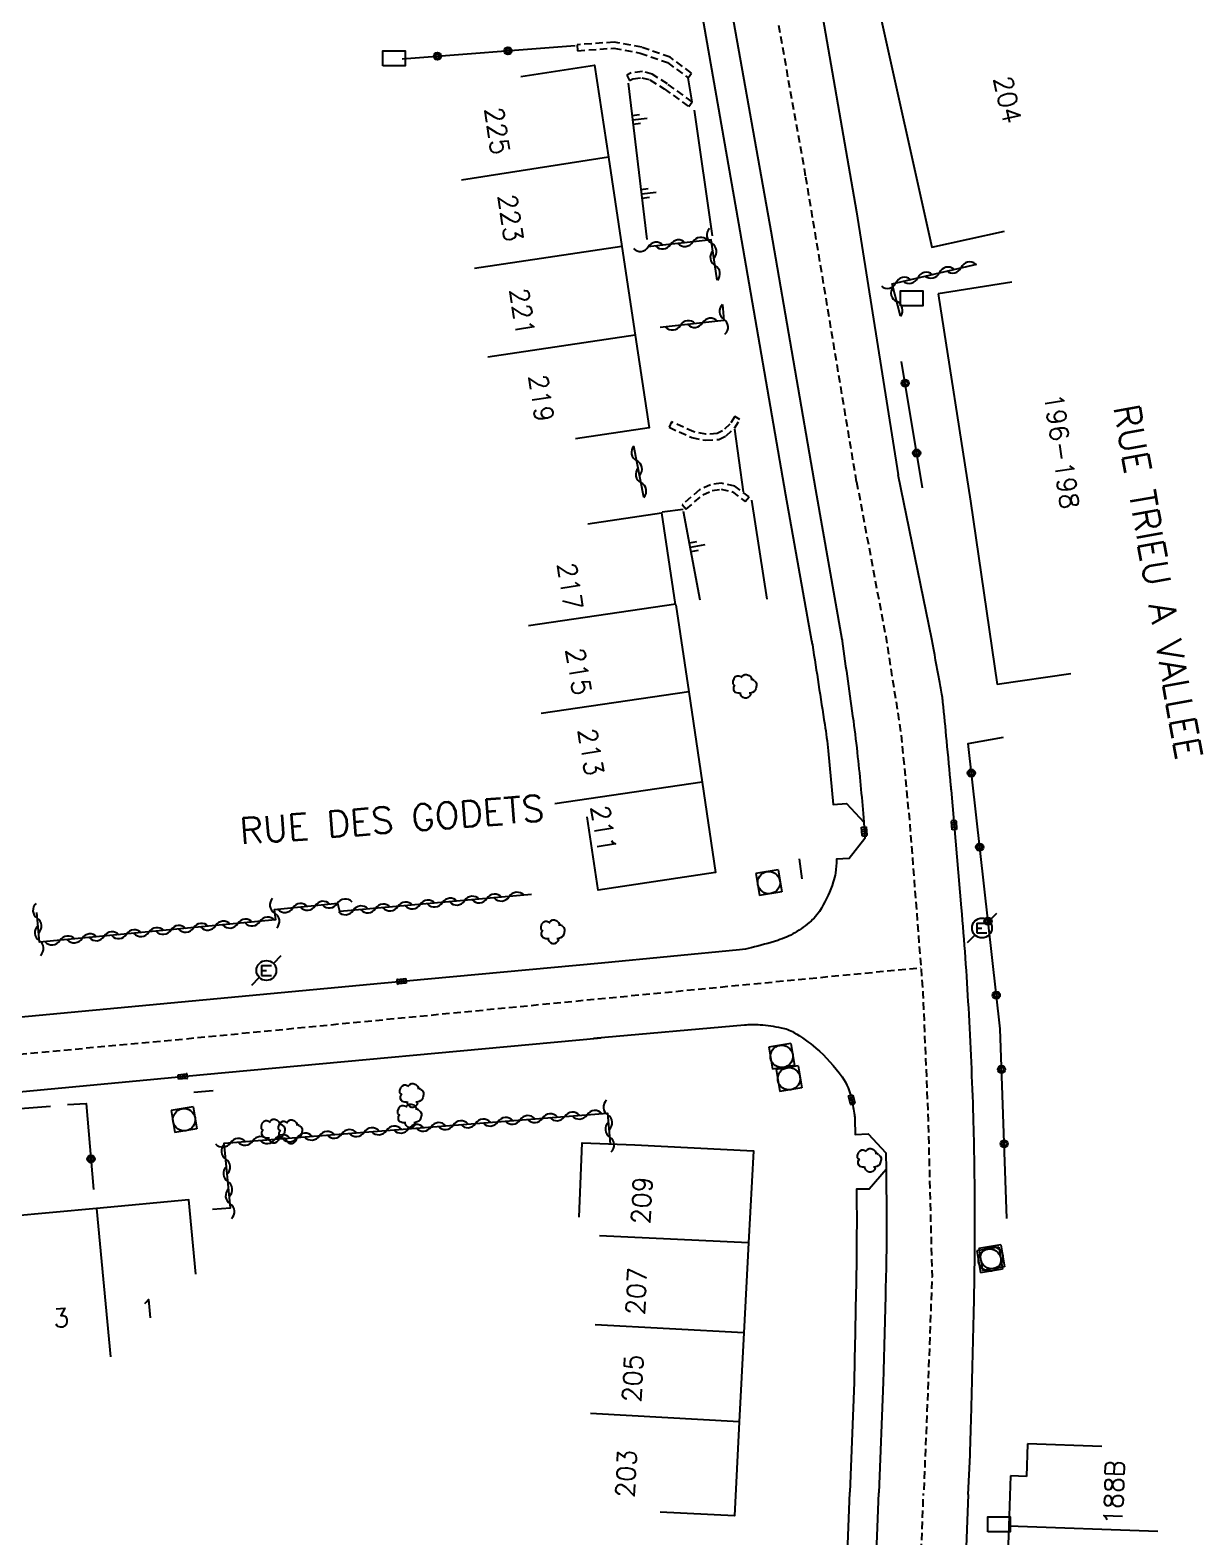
# Model space of a CAD drawing. Header units: millimetres. Extents: x 134000 to 135000, y 131000 to 132000.
# Drawn here: x 134485.9 to 134564.5, y 131666.2 to 131767.4 of the extents above; entities that cross this region are included whole.
import ezdxf
from ezdxf.enums import TextEntityAlignment as Align

# ---------------------------------------------------------------- set-up
doc = ezdxf.new("R2010")
doc.units = ezdxf.units.MM
doc.linetypes.add('DASHED', pattern=[0.75, 0.5, -0.25])
doc.layers.get('0').update_dxf_attribs({"linetype": 'CONTINUOUS'})
for name, color, linetype in [('W0001', 6, 'DASHED'), ('W0008', 7, 'CONTINUOUS'), ('W0100', 7, 'CONTINUOUS'), ('W0105', 7, 'CONTINUOUS'), ('W0112', 1, 'DASHED'), ('W0211', 2, 'CONTINUOUS'), ('W0300', 7, 'CONTINUOUS'), ('W0310', 3, 'CONTINUOUS'), ('W0322', 7, 'CONTINUOUS'), ('W0400', 7, 'CONTINUOUS'), ('W0420', 7, 'CONTINUOUS'), ('W0471', 7, 'CONTINUOUS'), ('W0989', 7, 'CONTINUOUS'), ('W0991', 7, 'CONTINUOUS'), ('W1102', 7, 'CONTINUOUS'), ('W1471', 7, 'CONTINUOUS')]:
    doc.layers.add(name, color=color, linetype=linetype)
doc.styles.get("Standard").update_dxf_attribs({"font": 'romans.shx', "width": 0.85})

# ---------------------------------------------------------------- blocks, each defined once
blk = doc.blocks.new('t310o')
at = {"color": 0, "linetype": 'Continuous'}
for centre, start, end in [((-0.5, 0.38), 216.8699, 323.1304), ((0.5, -0.37), 36.8699, 143.1303)]:
    blk.add_arc(centre, 0.625, start, end, dxfattribs=at)
blk = doc.blocks.new('t322o')
at = {"color": 0, "linetype": 'Continuous'}
for radius in [0.25, 0.15]:
    blk.add_circle((0, 0), radius, dxfattribs=at)
blk = doc.blocks.new('T420')
for p, q in [((0.75, 0.75), (-0.75, 0.75)), ((-0.75, 0.75), (-0.75, -0.75)), ((0.75, 0.75), (0.75, -0.75)), ((0.75, -0.75), (-0.75, -0.75))]:
    blk.add_line(p, q)
blk.add_ellipse((0, 0), major_axis=(-0.53, 0.53), ratio=1, start_param=3.926991, end_param=10.210176)
blk = doc.blocks.new('T400')
for p, q in [((-0.15, 0.3), (0.15, 0.3)), ((-0.15, -0.25), (-0.15, 0.3)), ((-0.15, 0.15), (0.15, 0.15)), ((-0.15, 0), (0.15, 0)), ((0.15, 0.3), (0.15, -0.25)), ((-0.15, -0.15), (0.15, -0.15)), ((-0.15, -0.25), (-0.15, -0.3)), ((-0.15, -0.3), (0.15, -0.3)), ((0.15, -0.3), (0.15, -0.25))]:
    blk.add_line(p, q)
blk = doc.blocks.new('T300')
for p, q in [((-0.8, 0.51), (-0.86, 0.34)), ((-0.86, 0.34), (-0.86, 0.17)), ((-0.86, 0.17), (-0.74, 0.06)), ((-0.69, 0.63), (-0.8, 0.51)), ((-0.8, -0.06), (-0.74, 0.06)), ((-0.74, 0.06), (-0.69, 0.11)), ((-0.57, 0.69), (-0.69, 0.63)), ((-0.46, 0.69), (-0.57, 0.69)), ((-0.29, 0.63), (-0.46, 0.69)), ((-0.29, 0.63), (-0.17, 0.74)), ((-0.23, 0.57), (-0.29, 0.63)), ((-0.17, 0.74), (-0.06, 0.8)), ((-0.06, 0.8), (0.06, 0.8)), ((0.06, 0.8), (0.23, 0.74)), ((0.23, 0.74), (0.34, 0.63)), ((0.34, 0.63), (0.4, 0.51)), ((0.46, 0.46), (0.34, 0.46)), ((0.4, 0.51), (0.4, 0.46)), ((0.57, 0.4), (0.46, 0.46)), ((0.57, 0.4), (0.69, 0.29)), ((0.69, 0.29), (0.74, 0.17)), ((0.74, 0.06), (0.69, -0.17)), ((0.74, 0.17), (0.74, 0.06)), ((-0.8, -0.17), (-0.8, -0.06)), ((-0.8, -0.23), (-0.8, -0.17)), ((-0.74, -0.34), (-0.8, -0.23)), ((-0.69, -0.4), (-0.74, -0.34)), ((-0.51, -0.46), (-0.69, -0.4)), ((-0.4, -0.46), (-0.51, -0.46)), ((-0.4, -0.46), (-0.34, -0.46)), ((-0.34, -0.46), (-0.34, -0.4)), ((-0.34, -0.51), (-0.34, -0.46)), ((-0.29, -0.63), (-0.34, -0.51)), ((-0.17, -0.74), (-0.29, -0.63)), ((-0.06, -0.8), (-0.17, -0.74)), ((0.06, -0.8), (-0.06, -0.8)), ((0.17, -0.74), (0.06, -0.8)), ((0.23, -0.69), (0.17, -0.74)), ((0.29, -0.46), (0.23, -0.46)), ((0.29, -0.63), (0.23, -0.69)), ((0.46, -0.4), (0.29, -0.46)), ((0.34, -0.51), (0.29, -0.63)), ((0.34, -0.51), (0.34, -0.46)), ((0.57, -0.34), (0.46, -0.4)), ((0.63, -0.29), (0.57, -0.34)), ((0.69, -0.17), (0.63, -0.29))]:
    blk.add_line(p, q)
blk = doc.blocks.new('T471')
for p, q in [((-0.333334, 0.333334), (-0.333334, -0.333334)), ((-0.333334, 0.333334), (0.333334, 0.333334)), ((-0.333334, 0), (0, 0)), ((0.500001, 0.500001), (1.000002, 1.000002)), ((-0.500001, -0.500001), (-1.000002, -1.000002)), ((-0.333334, -0.333334), (0.333334, -0.333334))]:
    blk.add_line(p, q)
blk.add_ellipse((0, 0), major_axis=(0.471405, 0.471405), ratio=1, start_param=5.4977871438, end_param=11.780972451)
blk = doc.blocks.new('T1471')
at = {"color": 0, "linetype": 'Continuous', "flags": 128}
blk.add_lwpolyline([(-0.75, -0.5), (-0.75, 0.5), (0.75, 0.5), (0.75, -0.5), (-0.75, -0.5)], dxfattribs=at)
blk = doc.blocks.new('t211o')
at = {"color": 0, "linetype": 'Continuous'}
for p, q in [((-0.29, 0.5), (-0.29, 0)), ((0, 1), (0, 0)), ((0.29, 0.5), (0.29, 0))]:
    blk.add_line(p, q, dxfattribs=at)

msp = doc.modelspace()

# ---------------------------------------------------------------- linework, layer by layer
at = {"layer": 'W0001'}
for points in [[(134541.33, 131737.03), (134537.91, 131757.58), (134535.31, 131772.15), (134532.31, 131783.84), (134529.61, 131799.37), (134527.97, 131810.82), (134526.28, 131818.57)], [(134540.52, 131532.97), (134539.63, 131538.87), (134539.4, 131543.65), (134539.51, 131551.05), (134540.18, 131570.34), (134541.12, 131596.74), (134541.63, 131611.39), (134543.1, 131624.52), (134543.36, 131634.01), (134544.79, 131642.28), (134545.36, 131657), (134545.82, 131669.12)]]:
    msp.add_lwpolyline(points, dxfattribs=at)
at = {"layer": 'W0001', "flags": 128}
for points in [[(134541.33, 131737.03), (134543.28, 131726.69), (134544.31, 131720.12), (134544.89, 131714.13), (134545.78, 131702.69), (134546.13, 131694.18), (134546.39, 131683.7), (134546, 131673.23), (134545.82, 131669.12)], [(134394.82, 131689.91), (134405.34, 131691.13), (134441.61, 131694.61), (134495.32, 131699.56), (134545.65, 131704.43)]]:
    msp.add_lwpolyline(points, dxfattribs=at)
at = {"layer": 'W0008'}
for points in [[(134536.72, 131816.47), (134534.92, 131815.72), (134533.93, 131815.53), (134532.87, 131815.65), (134531.94, 131815.98), (134531.22, 131816.55), (134530.17, 131819.32), (134522.4, 131817.83), (134524.43, 131806.04), (134530.19, 131772.8), (134531.06, 131772.88), (134532.29, 131771.9), (134532.53, 131770.87), (134532.86, 131769.07), (134535.58, 131753.89), (134538.56, 131736.53)], [(134539.14, 131811.93), (134536.83, 131810.63), (134535.36, 131809.47), (134534.02, 131807.96), (134533.55, 131807.04), (134533.11, 131805.44), (134533.03, 131803.57), (134533.17, 131802.1), (134533.4, 131800.74), (134538.61, 131770.76), (134541.32, 131755.17), (134544.11, 131737.52)], [(134532.47, 131770.88), (134531.63, 131769.41), (134530.8, 131769.24), (134533.49, 131753.89), (134536.56, 131736.17)], [(134498.57, 131627), (134500.02, 131627.24), (134512.33, 131629.31), (134536.51, 131633.34), (134538.01, 131633.76), (134538.91, 131634.36), (134539.42, 131635.29), (134539.56, 131636.39), (134539.59, 131636.76), (134539.7, 131639.41), (134540.56, 131639.4), (134541.73, 131640.61), (134541.84, 131643.77), (134542.83, 131669.17)], [(134541.76, 131641.66), (134540.7, 131642.95), (134539.87, 131642.96), (134540.87, 131669.21)], [(134548.82, 131669.06), (134547.54, 131635.59), (134547.35, 131630.59), (134546.73, 131613.46), (134545.84, 131613.5), (134544.68, 131612.3), (134544.67, 131611.26), (134545.69, 131610), (134546.54, 131609.93), (134545.79, 131587.99), (134545.27, 131573.53), (134544.6, 131555.02), (134544.3, 131546.72), (134544.37, 131542.24), (134544.79, 131537.04), (134545.25, 131534.53)]]:
    msp.add_lwpolyline(points, dxfattribs=at)
at = {"layer": 'W0008', "flags": 128}
for points in [[(134548.82, 131669.06), (134548.94, 131671.71, 0.002705), (134549.03, 131674.69, 0.001116), (134549.21, 131681.92, 0.006668), (134549.27, 131688.05, 0.006399), (134549.17, 131694.44, 0.006786), (134548.85, 131701.73, 0.007368), (134548.37, 131708.44), (134547.69, 131716.35, 0.001954), (134547.66, 131716.63, 0.00018), (134547.38, 131719.65, 0.001643), (134547.12, 131722.26, 0.010478), (134547.07, 131722.67, 0.01244), (134546.9, 131723.69, -0.00459), (134546.38, 131726.47), (134544.11, 131737.52)], [(134538.56, 131736.53), (134540.34, 131726.48, -0.000896), (134540.36, 131726.34, -0.000024), (134541.11, 131720.99, -0.008345), (134541.4, 131718.59, -0.00461), (134541.82, 131714.22)], [(134523.67, 131699.7), (134533.8, 131700.59, -0.041087), (134534.85, 131700.6, -0.029992), (134536.27, 131700.4, -0.084823), (134537.12, 131700.08, -0.042317), (134538.6, 131699.03, -0.065549), (134540.36, 131697.09, -0.103658), (134541, 131695.56, -0.009294), (134541.18, 131694.54, -0.030366), (134541.21, 131694.23), (134541.24, 131693.23), (134542.1, 131693.27), (134543.29, 131692), (134543.32, 131690.87), (134542.17, 131689.55), (134541.33, 131689.57, -0.001812), (134541.33, 131685.45, -0.003791), (134541.3, 131683.49, -0.000083), (134541.16, 131676.69, -0.004825), (134541.16, 131676.57), (134540.87, 131669.21)], [(134543.31, 131690.86, -0.002993), (134543.33, 131686, -0.00573), (134543.29, 131683.46, -0.000039), (134543.12, 131676.75, -0.00185), (134543.11, 131676.6), (134542.83, 131669.17)]]:
    msp.add_lwpolyline(points, format="xyb", dxfattribs=at)
at = {"layer": 'W0008'}
msp.add_lwpolyline([(134536.56, 131736.17), (134538.31, 131726.36, -0.003196), (134538.36, 131726.1, -0.000158), (134539.19, 131720.76, -0.011833), (134539.42, 131718.98), (134539.76, 131715.37), (134540.64, 131715.45), (134541.82, 131714.2), (134541.88, 131713.1), (134540.83, 131711.75), (134539.98, 131711.7, -0.032114), (134539.91, 131710.78, -0.048227), (134539.76, 131710.18, -0.047321), (134538.98, 131708.43, -0.080424), (134538.27, 131707.56, -0.051035), (134537.18, 131706.77, -0.054519), (134536.04, 131706.26, -0.016544), (134534.26, 131705.76, -0.03731), (134533.46, 131705.62), (134524.22, 131704.74), (134509.39, 131703.36), (134478.34, 131700.46, -0.021224)], format="xyb", dxfattribs=at)
at = {"layer": 'W0008', "flags": 128}
for points in [[(134537.48, 131711.74), (134537.65, 131710.39)], [(134467.52, 131694.43), (134497.5, 131697.26), (134524.18, 131699.71)], [(134496.86, 131696.06), (134498.15, 131696.19)]]:
    msp.add_lwpolyline(points, dxfattribs=at)
at = {"layer": 'W0100'}
for p, q in [((134551.75, 131750.44), (134546.81, 131749.67)), ((134555.71, 131724.15), (134550.76, 131723.43)), ((134552.8, 131672.46), (134552.72, 131670.28)), ((134557.79, 131672.29), (134552.8, 131672.46)), ((134552.72, 131670.28), (134551.66, 131670.32))]:
    msp.add_line(p, q, dxfattribs=at)
for points in [[(134547.61, 131770.27), (134542.73, 131769.19), (134546.37, 131752.79), (134551.25, 131753.87)], [(134518.79, 131764.25), (134523.73, 131765.02), (134524.69, 131758.83), (134525.58, 131752.84), (134526.47, 131746.89), (134527.41, 131740.67), (134522.47, 131739.92)], [(134546.81, 131749.67), (134548.97, 131735.74), (134550.76, 131723.43)], [(134523.29, 131734.23), (134528.24, 131734.96), (134529.16, 131728.8)], [(134496.99, 131683.86), (134496.52, 131688.84), (134490.33, 131688.27), (134484.46, 131687.73), (134472.15, 131686.59), (134472.62, 131681.61)], [(134551.66, 131670.32), (134551.55, 131666.95), (134551.34, 131661.26), (134551.14, 131655.43), (134551.01, 131651.6)]]:
    msp.add_lwpolyline(points, dxfattribs=at)
at = {"layer": 'W0100', "flags": 128}
for points in [[(134529.19, 131728.79), (134530.06, 131722.94), (134531.86, 131710.81), (134523.98, 131709.62), (134523.24, 131714.56)], [(134522.71, 131687.68), (134522.92, 131692.68), (134526.44, 131692.54), (134534.42, 131692.14), (134534.07, 131685.95), (134533.77, 131679.91), (134533.45, 131673.95), (134533.13, 131667.63), (134528.14, 131667.88)]]:
    msp.add_lwpolyline(points, dxfattribs=at)
at = {"layer": 'W0105'}
for p, q in [((134530.3, 131762.55), (134530.03, 131764.17)), ((134533.14, 131740.57), (134533.72, 131736.37)), ((134529.69, 131735.18), (134528.27, 131735.01))]:
    msp.add_line(p, q, dxfattribs=at)
at = {"layer": 'W0112'}
for p, q in [((134528.63, 131765.18), (134530.02, 131764.16)), ((134526.2, 131764.49), (134525.9, 131764.34)), ((134533.13, 131740.65), (134533.49, 131741.22)), ((134530.78, 131736.5), (134529.63, 131735.51))]:
    msp.add_line(p, q, dxfattribs=at)
for points in [[(134525.05, 131766.55), (134522.57, 131766.38), (134522.6, 131765.98)], [(134522.6, 131765.98), (134525.03, 131766.15), (134526.81, 131765.82), (134528.63, 131765.18)], [(134530.02, 131764.16), (134530.25, 131764.48), (134528.82, 131765.54), (134526.92, 131766.21), (134525.05, 131766.55)], [(134530.3, 131762.55), (134528.63, 131763.76), (134527.62, 131764.4), (134526.95, 131764.58), (134526.2, 131764.49)], [(134525.9, 131764.34), (134526.08, 131763.98), (134526.32, 131764.1), (134526.92, 131764.17), (134527.46, 131764.03), (134528.41, 131763.43)], [(134528.41, 131763.43), (134530.07, 131762.23), (134530.3, 131762.55)], [(134533.49, 131741.22), (134533.15, 131741.43), (134532.82, 131740.91), (134532.34, 131740.46), (134531.98, 131740.28), (134531.22, 131740.23), (134530.4, 131740.4)], [(134530.4, 131740.4), (134528.9, 131741.06), (134528.74, 131740.7)], [(134528.74, 131740.7), (134530.28, 131740.01), (134531.19, 131739.83), (134532.08, 131739.89), (134532.58, 131740.13), (134533.13, 131740.65)], [(134529.63, 131735.51), (134529.89, 131735.2), (134531, 131736.16), (134531.64, 131736.46), (134532.23, 131736.55), (134532.99, 131736.38)], [(134534.11, 131736.03), (134533.16, 131736.75), (134532.25, 131736.95), (134531.53, 131736.85), (134530.78, 131736.5)], [(134532.99, 131736.38), (134533.86, 131735.71), (134534.11, 131736.03)]]:
    msp.add_lwpolyline(points, dxfattribs=at)
at = {"layer": 'W0211'}
for p, q in [((134525.99, 131763.8), (134527.26, 131753.31)), ((134530.43, 131761.99), (134531.63, 131753.55)), ((134534.27, 131735.8), (134535.31, 131729.16)), ((134529.69, 131735.08), (134530.81, 131729.12))]:
    msp.add_line(p, q, dxfattribs=at)
at = {"layer": 'W0310'}
msp.add_line((134527.06, 131736), (134526.39, 131739.43), dxfattribs=at)
for points in [[(134531.98, 131750.57), (134531.58, 131753.29), (134527.31, 131752.82)], [(134544.28, 131748.17), (134543.71, 131750.33), (134549.39, 131751.66)], [(134532.33, 131748.95), (134532.42, 131747.88), (134528.15, 131747.4)], [(134519.51, 131709.33), (134506.64, 131708.2), (134506.51, 131708.74), (134502.24, 131708.32), (134502.33, 131707.63), (134486.49, 131706.13), (134486.32, 131708.14)], [(134498.1, 131688.21), (134499.32, 131688.31), (134498.89, 131692.64), (134524.61, 131694.66), (134524.8, 131692.6)]]:
    msp.add_lwpolyline(points, dxfattribs=at)
at = {"layer": 'W0322'}
for p, q in [((134510.83, 131765.43), (134522.44, 131766.32)), ((134545.75, 131736.63), (134544.35, 131745.12))]:
    msp.add_line(p, q, dxfattribs=at)
for points in [[(134551.4, 131687.6), (134550.96, 131700.33), (134548.81, 131719.48), (134551.18, 131719.9)], [(134484.47, 131689.02), (134483.71, 131694.87), (134487.24, 131695.14)], [(134488.38, 131695.24), (134489.63, 131695.32), (134490.12, 131689.54)]]:
    msp.add_lwpolyline(points, dxfattribs=at)
at = {"layer": 'W1102'}
for p, q in [((134524.69, 131758.83), (134514.81, 131757.29)), ((134525.58, 131752.84), (134515.69, 131751.36)), ((134526.47, 131746.89), (134516.58, 131745.41)), ((134551.55, 131666.95), (134561.54, 131666.61))]:
    msp.add_line(p, q, dxfattribs=at)
at = {"layer": 'W1102', "flags": 128}
for points in [[(134529.19, 131728.83), (134519.3, 131727.37)], [(134530.06, 131722.94), (134520.16, 131721.48)], [(134530.96, 131716.87), (134521.07, 131715.42)], [(134490.33, 131688.27), (134491.26, 131678.31)], [(134534.07, 131685.95), (134524.08, 131686.43)], [(134533.77, 131679.91), (134523.79, 131680.45)], [(134533.45, 131673.95), (134523.46, 131674.5)]]:
    msp.add_lwpolyline(points, dxfattribs=at)

# ---------------------------------------------------------------- block references
at = {"layer": 'W0211'}
for p, rotation in [((134526.29, 131761.32), 276.8741699015969), ((134526.89, 131756.35), 276.8741699015969), ((134530.15, 131732.63), 280.629013801868)]:
    msp.add_blockref('t211o', p, dxfattribs=dict(at, rotation=rotation))
at = {"layer": 'W0300'}
for p in [(134533.88, 131723.31), (134520.99, 131706.83), (134511.52, 131695.85), (134511.38, 131694.47), (134502.22, 131693.45), (134503.38, 131693.41), (134542.23, 131691.49)]:
    msp.add_blockref('T300', p, dxfattribs=at)
at = {"layer": 'W0310'}
for p, rotation in [((134530.33, 131753.15), 186.3063675494098), ((134531.61, 131753.05), 98.52866797684936), ((134527.35, 131752.82), 186.3063675494098), ((134528.84, 131752.98), 186.3063675494098), ((134531.84, 131751.56), 98.52866797684936), ((134546.89, 131751.08), 13.19317589530372), ((134548.35, 131751.42), 13.19317589530372), ((134543.97, 131750.39), 13.19317589530372), ((134545.43, 131750.73), 13.19317589530372), ((134544.03, 131749.14), 104.7565453149146), ((134532.41, 131747.95), 274.5760382663476), ((134529.5, 131747.55), 186.4301443337049), ((134530.99, 131747.72), 186.4301443337049), ((134526.58, 131738.46), 101.1106796454013), ((134526.87, 131736.98), 101.1106796454013), ((134502.27, 131708.09), 277.8135365966987), ((134504.99, 131708.59), 185.6581953977046), ((134506.48, 131708.74), 185.6581953977046), ((134512.04, 131708.67), 185.0135776393298), ((134513.53, 131708.8), 185.0135776393298), ((134515.02, 131708.93), 185.0135776393298), ((134516.52, 131709.07), 185.0135776393298), ((134518.01, 131709.2), 185.0135776393298), ((134486.35, 131707.75), 94.69709814260858), ((134503.49, 131708.44), 185.6581953977046), ((134507.55, 131708.28), 185.0135776393298), ((134509.05, 131708.41), 185.0135776393298), ((134510.54, 131708.54), 185.0135776393298), ((134486.48, 131706.25), 94.69709814260858), ((134490.84, 131706.54), 185.4277037509058), ((134492.34, 131706.68), 185.4277037509058), ((134493.83, 131706.82), 185.4277037509058), ((134495.32, 131706.97), 185.4277037509058), ((134496.82, 131707.11), 185.4277037509058), ((134498.31, 131707.25), 185.4277037509058), ((134499.8, 131707.39), 185.4277037509058), ((134501.29, 131707.53), 185.4277037509058), ((134487.86, 131706.26), 185.4277037509058), ((134489.35, 131706.4), 185.4277037509058), ((134521.74, 131694.44), 4.49081613424264), ((134523.24, 131694.55), 4.49081613424264), ((134524.63, 131694.54), 275.2111733502173), ((134509.78, 131693.5), 4.49081613424264), ((134511.27, 131693.61), 4.49081613424264), ((134512.77, 131693.73), 4.49081613424264), ((134514.26, 131693.85), 4.49081613424264), ((134515.76, 131693.97), 4.49081613424264), ((134517.26, 131694.08), 4.49081613424264), ((134518.75, 131694.2), 4.49081613424264), ((134520.25, 131694.32), 4.49081613424264), ((134524.76, 131693.05), 275.2111733502173), ((134499.31, 131692.67), 4.49081613424264), ((134500.81, 131692.79), 4.49081613424264), ((134502.3, 131692.91), 4.49081613424264), ((134503.8, 131693.03), 4.49081613424264), ((134505.29, 131693.14), 4.49081613424264), ((134506.79, 131693.26), 4.49081613424264), ((134508.28, 131693.38), 4.49081613424264), ((134499, 131691.57), 95.67323184079704), ((134499.14, 131690.08), 95.67323184079704), ((134499.29, 131688.58), 95.67323184079704)]:
    msp.add_blockref('t310o', p, dxfattribs=dict(at, rotation=rotation))
at = {"layer": 'W0322'}
for p, rotation in [((134513.2, 131765.61), 4.367294600667652), ((134517.93, 131765.97), 4.367294600667652), ((134544.59, 131743.66), 99.35836828733143), ((134545.36, 131738.97), 99.35836828733143), ((134549.03, 131717.49), 96.39610420856972), ((134549.59, 131712.52), 96.39610420856972), ((134550.15, 131707.55), 96.39610420856972), ((134550.7, 131702.58), 96.39610420856972), ((134551.05, 131697.6), 92.00969677760634), ((134551.23, 131692.6), 92.00969677760634), ((134489.95, 131691.59), 274.8199407596535)]:
    msp.add_blockref('t322o', p, dxfattribs=dict(at, rotation=rotation))
at = {"layer": 'W0400'}
for p, rotation in [((134547.87, 131714), 184.3241133420594), ((134541.84, 131713.57), 4.649911752255615), ((134510.79, 131703.51), 276.0004921310273), ((134496.11, 131697.12), 95.99251547490374), ((134541, 131695.56), 13.04953424991618)]:
    msp.add_blockref('T400', p, dxfattribs=dict(at, rotation=rotation))
at = {"layer": 'W0420'}
for p, rotation in [((134535.44, 131710.14), 9.420665252273594), ((134536.3, 131698.47), 9.420665252273594), ((134536.79, 131696.97), 9.42066525227634), ((134496.2, 131694.22), 9.42066525227634), ((134550.26, 131684.8), 9.42066525225716), ((134550.4, 131684.97), 9.42066525225716)]:
    msp.add_blockref('T420', p, dxfattribs=dict(at, rotation=rotation))
at = {"layer": 'W0471'}
for p in [(134549.74, 131707.09), (134501.72, 131704.24)]:
    msp.add_blockref('T471', p, dxfattribs=at)
at = {"layer": 'W1471'}
for p in [(134510.29, 131765.47), (134545.02, 131749.36), (134550.89, 131667.06)]:
    msp.add_blockref('T1471', p, dxfattribs=at)

# ---------------------------------------------------------------- texts
at = {"layer": 'W0989'}
for s, rotation, p in [('RUE TRIEU A VALLEE', 280.117, (134561.54, 131730.33)), ('RUE DES GODETS', 4.401, (134510.14, 131714.37))]:
    msp.add_text(s, height=1.75, rotation=rotation, dxfattribs=at).set_placement(p, align=Align.MIDDLE)
at = {"layer": 'W0991'}
for s, rotation, p in [('204', 282.5091, (134551.46, 131762.69)), ('225', 278.8445, (134517.21, 131760.6)), ('223', 278.4806, (134518.1, 131754.76)), ('221', 278.5199, (134518.89, 131748.46)), ('219', 278.5688, (134520.17, 131742.66)), ('196-198 ', 278.4679, (134555.16, 131738.67)), ('217 ', 278.4679, (134522.16, 131729.61)), ('215', 279.4207, (134522.67, 131724.31)), ('213', 279.4207, (134523.49, 131718.91)), ('211', 279.4207, (134524.35, 131713.74)), ('209', 87.0457, (134526.91, 131688.81)), ('207', 87.0457, (134526.55, 131682.72)), ('1', 5.5957, (134493.81, 131681.53)), ('3', 5.5957, (134487.94, 131680.92)), ('205', 87.0457, (134526.31, 131676.86)), ('203', 87.0457, (134525.86, 131670.46)), ('188B', 88.0143, (134558.6, 131669.2))]:
    msp.add_text(s, height=1.25, rotation=rotation, dxfattribs=at).set_placement(p, align=Align.MIDDLE)

doc.saveas('drawing.dxf')
